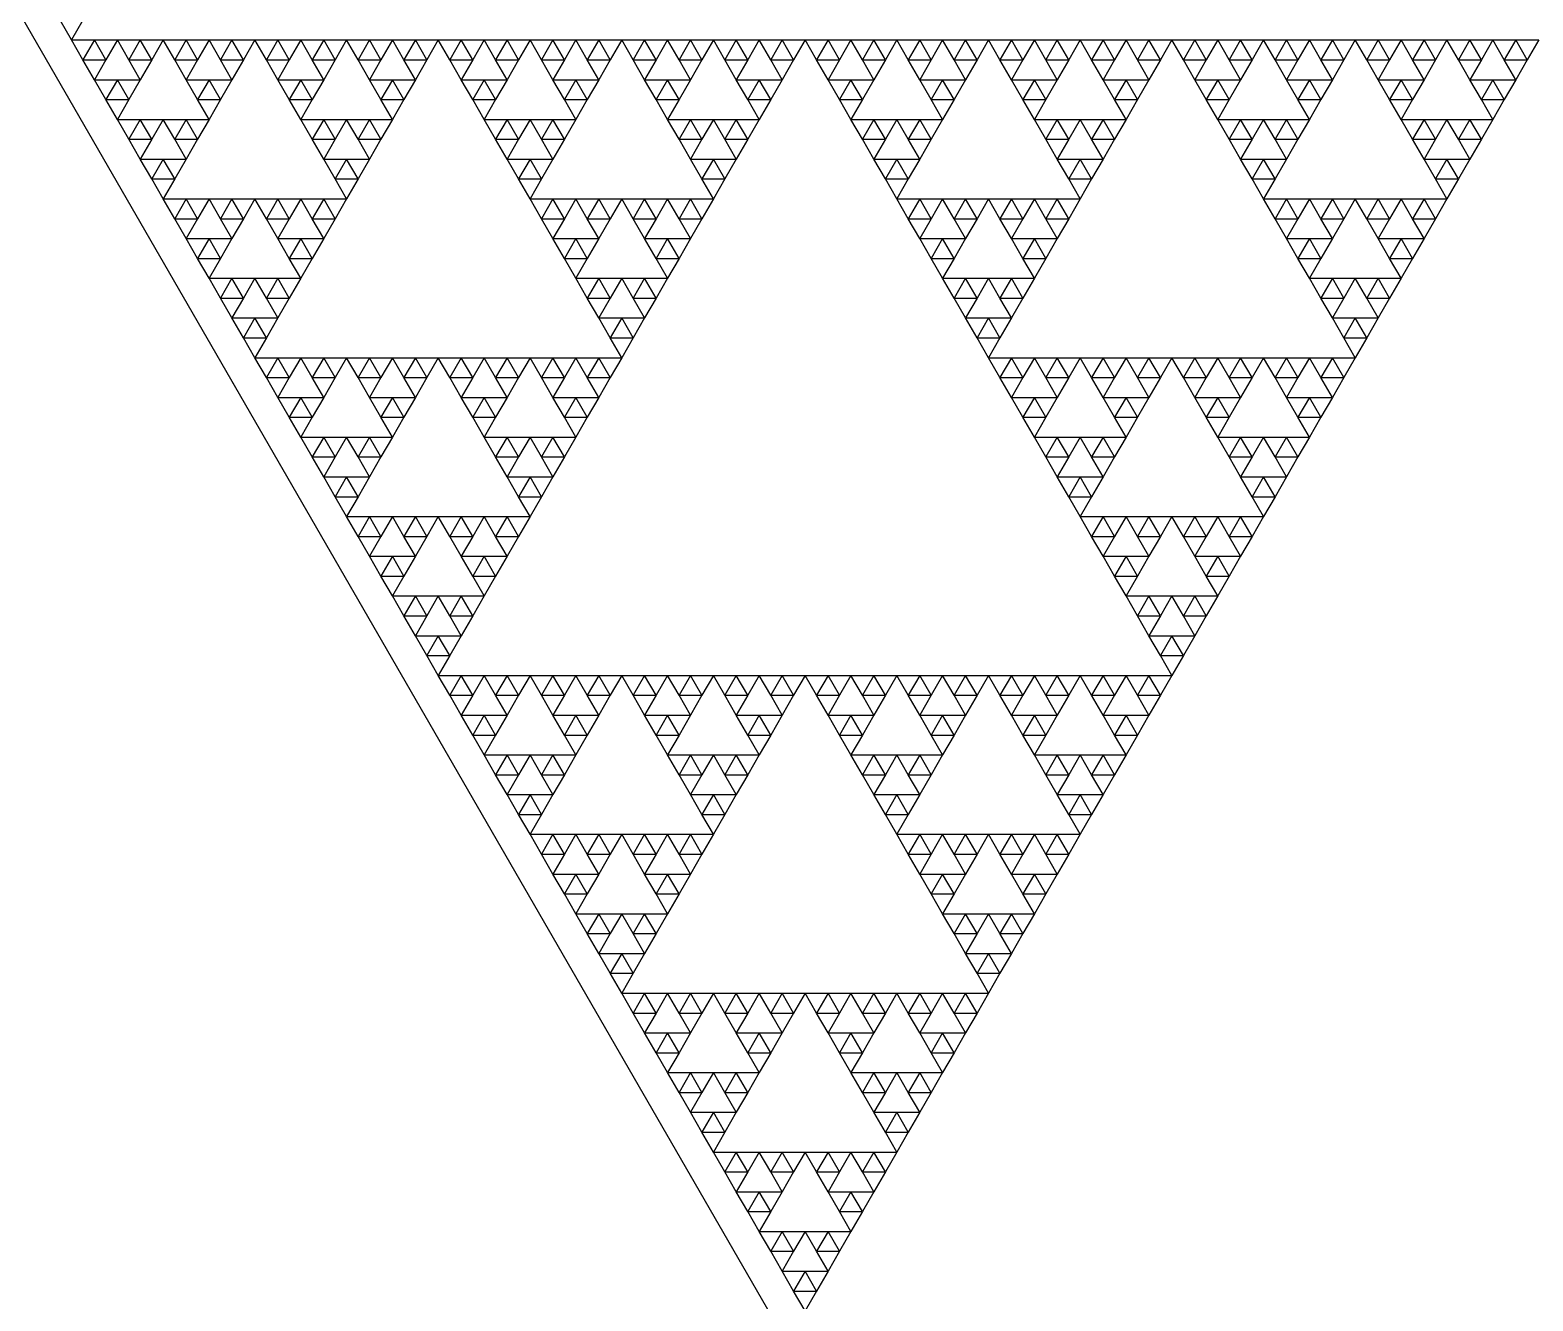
# Model space of a CAD drawing. Extents: x 0 to 1120, y 627 to 1597.
# Drawn here: x 417.4 to 559.5, y 754.1 to 874.2 of the extents above; entities that cross this region are included whole.
import ezdxf

# ---------------------------------------------------------------- set-up
doc = ezdxf.new("R2010")
doc.units = 0
doc.layers.get('0').update_dxf_attribs({"linetype": 'CONTINUOUS'})

msp = doc.modelspace()

# ---------------------------------------------------------------- linework, layer by layer
at = {"color": 1}
msp.add_lwpolyline([(0, 1597), (1120, 1597), (560, 627.052)], close=True, dxfattribs=at)
at = {"color": 3}
for points in [[(420.215, 875.166), (422.383, 875.166), (421.299, 873.289)], [(421.299, 873.289), (423.466, 873.289), (422.383, 871.412)], [(423.466, 873.289), (425.633, 873.289), (424.55, 871.412)], [(425.633, 873.289), (427.801, 873.289), (426.717, 871.412)], [(427.801, 873.289), (429.968, 873.289), (428.884, 871.412)], [(429.968, 873.289), (432.135, 873.289), (431.051, 871.412)], [(432.135, 873.289), (434.302, 873.289), (433.219, 871.412)], [(434.302, 873.289), (436.469, 873.289), (435.386, 871.412)], [(436.469, 873.289), (438.637, 873.289), (437.553, 871.412)], [(438.637, 873.289), (440.804, 873.289), (439.72, 871.412)], [(440.804, 873.289), (442.971, 873.289), (441.887, 871.412)], [(442.971, 873.289), (445.138, 873.289), (444.055, 871.412)], [(445.138, 873.289), (447.305, 873.289), (446.222, 871.412)], [(447.305, 873.289), (449.473, 873.289), (448.389, 871.412)], [(449.473, 873.289), (451.64, 873.289), (450.556, 871.412)], [(451.64, 873.289), (453.807, 873.289), (452.723, 871.412)], [(453.807, 873.289), (455.974, 873.289), (454.891, 871.412)], [(455.974, 873.289), (458.141, 873.289), (457.058, 871.412)], [(458.141, 873.289), (460.309, 873.289), (459.225, 871.412)], [(460.309, 873.289), (462.476, 873.289), (461.392, 871.412)], [(462.476, 873.289), (464.643, 873.289), (463.559, 871.412)], [(464.643, 873.289), (466.81, 873.289), (465.727, 871.412)], [(466.81, 873.289), (468.977, 873.289), (467.894, 871.412)], [(468.977, 873.289), (471.145, 873.289), (470.061, 871.412)], [(471.145, 873.289), (473.312, 873.289), (472.228, 871.412)], [(473.312, 873.289), (475.479, 873.289), (474.396, 871.412)], [(475.479, 873.289), (477.646, 873.289), (476.563, 871.412)], [(477.646, 873.289), (479.814, 873.289), (478.73, 871.412)], [(479.814, 873.289), (481.981, 873.289), (480.897, 871.412)], [(481.981, 873.289), (484.148, 873.289), (483.064, 871.412)], [(484.148, 873.289), (486.315, 873.289), (485.232, 871.412)], [(486.315, 873.289), (488.482, 873.289), (487.399, 871.412)], [(488.482, 873.289), (490.65, 873.289), (489.566, 871.412)], [(490.65, 873.289), (492.817, 873.289), (491.733, 871.412)], [(492.817, 873.289), (494.984, 873.289), (493.9, 871.412)], [(494.984, 873.289), (497.151, 873.289), (496.068, 871.412)], [(497.151, 873.289), (499.318, 873.289), (498.235, 871.412)], [(499.318, 873.289), (501.486, 873.289), (500.402, 871.412)], [(501.486, 873.289), (503.653, 873.289), (502.569, 871.412)], [(503.653, 873.289), (505.82, 873.289), (504.736, 871.412)], [(505.82, 873.289), (507.987, 873.289), (506.904, 871.412)], [(507.987, 873.289), (510.154, 873.289), (509.071, 871.412)], [(510.154, 873.289), (512.322, 873.289), (511.238, 871.412)], [(512.322, 873.289), (514.489, 873.289), (513.405, 871.412)], [(514.489, 873.289), (516.656, 873.289), (515.572, 871.412)], [(516.656, 873.289), (518.823, 873.289), (517.74, 871.412)], [(518.823, 873.289), (520.99, 873.289), (519.907, 871.412)], [(520.99, 873.289), (523.158, 873.289), (522.074, 871.412)], [(523.158, 873.289), (525.325, 873.289), (524.241, 871.412)], [(525.325, 873.289), (527.492, 873.289), (526.408, 871.412)], [(527.492, 873.289), (529.659, 873.289), (528.576, 871.412)], [(529.659, 873.289), (531.826, 873.289), (530.743, 871.412)], [(531.826, 873.289), (533.994, 873.289), (532.91, 871.412)], [(533.994, 873.289), (536.161, 873.289), (535.077, 871.412)], [(536.161, 873.289), (538.328, 873.289), (537.244, 871.412)], [(538.328, 873.289), (540.495, 873.289), (539.412, 871.412)], [(540.495, 873.289), (542.662, 873.289), (541.579, 871.412)], [(542.662, 873.289), (544.83, 873.289), (543.746, 871.412)], [(544.83, 873.289), (546.997, 873.289), (545.913, 871.412)], [(546.997, 873.289), (549.164, 873.289), (548.08, 871.412)], [(549.164, 873.289), (551.331, 873.289), (550.248, 871.412)], [(551.331, 873.289), (553.498, 873.289), (552.415, 871.412)], [(553.498, 873.289), (555.666, 873.289), (554.582, 871.412)], [(555.666, 873.289), (557.833, 873.289), (556.749, 871.412)], [(557.833, 873.289), (560, 873.289), (558.916, 871.412)], [(422.383, 871.412), (424.55, 871.412), (423.466, 869.535)], [(426.717, 871.412), (428.884, 871.412), (427.801, 869.535)], [(431.051, 871.412), (433.219, 871.412), (432.135, 869.535)], [(435.386, 871.412), (437.553, 871.412), (436.469, 869.535)], [(439.72, 871.412), (441.887, 871.412), (440.804, 869.535)], [(444.055, 871.412), (446.222, 871.412), (445.138, 869.535)], [(448.389, 871.412), (450.556, 871.412), (449.473, 869.535)], [(452.723, 871.412), (454.891, 871.412), (453.807, 869.535)], [(457.058, 871.412), (459.225, 871.412), (458.141, 869.535)], [(461.392, 871.412), (463.559, 871.412), (462.476, 869.535)], [(465.727, 871.412), (467.894, 871.412), (466.81, 869.535)], [(470.061, 871.412), (472.228, 871.412), (471.145, 869.535)], [(474.396, 871.412), (476.563, 871.412), (475.479, 869.535)], [(478.73, 871.412), (480.897, 871.412), (479.814, 869.535)], [(483.064, 871.412), (485.232, 871.412), (484.148, 869.535)], [(487.399, 871.412), (489.566, 871.412), (488.482, 869.535)], [(491.733, 871.412), (493.9, 871.412), (492.817, 869.535)], [(496.068, 871.412), (498.235, 871.412), (497.151, 869.535)], [(500.402, 871.412), (502.569, 871.412), (501.486, 869.535)], [(504.736, 871.412), (506.904, 871.412), (505.82, 869.535)], [(509.071, 871.412), (511.238, 871.412), (510.154, 869.535)], [(513.405, 871.412), (515.572, 871.412), (514.489, 869.535)], [(517.74, 871.412), (519.907, 871.412), (518.823, 869.535)], [(522.074, 871.412), (524.241, 871.412), (523.158, 869.535)], [(526.408, 871.412), (528.576, 871.412), (527.492, 869.535)], [(530.743, 871.412), (532.91, 871.412), (531.826, 869.535)], [(535.077, 871.412), (537.244, 871.412), (536.161, 869.535)], [(539.412, 871.412), (541.579, 871.412), (540.495, 869.535)], [(543.746, 871.412), (545.913, 871.412), (544.83, 869.535)], [(548.08, 871.412), (550.248, 871.412), (549.164, 869.535)], [(552.415, 871.412), (554.582, 871.412), (553.498, 869.535)], [(556.749, 871.412), (558.916, 871.412), (557.833, 869.535)], [(423.466, 869.535), (425.633, 869.535), (424.55, 867.658)], [(425.633, 869.535), (427.801, 869.535), (426.717, 867.658)], [(432.135, 869.535), (434.302, 869.535), (433.219, 867.658)], [(434.302, 869.535), (436.469, 869.535), (435.386, 867.658)], [(440.804, 869.535), (442.971, 869.535), (441.887, 867.658)], [(442.971, 869.535), (445.138, 869.535), (444.055, 867.658)], [(449.473, 869.535), (451.64, 869.535), (450.556, 867.658)], [(451.64, 869.535), (453.807, 869.535), (452.723, 867.658)], [(458.141, 869.535), (460.309, 869.535), (459.225, 867.658)], [(460.309, 869.535), (462.476, 869.535), (461.392, 867.658)], [(466.81, 869.535), (468.977, 869.535), (467.894, 867.658)], [(468.977, 869.535), (471.145, 869.535), (470.061, 867.658)], [(475.479, 869.535), (477.646, 869.535), (476.563, 867.658)], [(477.646, 869.535), (479.814, 869.535), (478.73, 867.658)], [(484.148, 869.535), (486.315, 869.535), (485.232, 867.658)], [(486.315, 869.535), (488.482, 869.535), (487.399, 867.658)], [(492.817, 869.535), (494.984, 869.535), (493.9, 867.658)], [(494.984, 869.535), (497.151, 869.535), (496.068, 867.658)], [(501.486, 869.535), (503.653, 869.535), (502.569, 867.658)], [(503.653, 869.535), (505.82, 869.535), (504.736, 867.658)], [(510.154, 869.535), (512.322, 869.535), (511.238, 867.658)], [(512.322, 869.535), (514.489, 869.535), (513.405, 867.658)], [(518.823, 869.535), (520.99, 869.535), (519.907, 867.658)], [(520.99, 869.535), (523.158, 869.535), (522.074, 867.658)], [(527.492, 869.535), (529.659, 869.535), (528.576, 867.658)], [(529.659, 869.535), (531.826, 869.535), (530.743, 867.658)], [(536.161, 869.535), (538.328, 869.535), (537.244, 867.658)], [(538.328, 869.535), (540.495, 869.535), (539.412, 867.658)], [(544.83, 869.535), (546.997, 869.535), (545.913, 867.658)], [(546.997, 869.535), (549.164, 869.535), (548.08, 867.658)], [(553.498, 869.535), (555.666, 869.535), (554.582, 867.658)], [(555.666, 869.535), (557.833, 869.535), (556.749, 867.658)], [(424.55, 867.658), (426.717, 867.658), (425.633, 865.781)], [(433.219, 867.658), (435.386, 867.658), (434.302, 865.781)], [(441.887, 867.658), (444.055, 867.658), (442.971, 865.781)], [(450.556, 867.658), (452.723, 867.658), (451.64, 865.781)], [(459.225, 867.658), (461.392, 867.658), (460.309, 865.781)], [(467.894, 867.658), (470.061, 867.658), (468.977, 865.781)], [(476.563, 867.658), (478.73, 867.658), (477.646, 865.781)], [(485.232, 867.658), (487.399, 867.658), (486.315, 865.781)], [(493.9, 867.658), (496.068, 867.658), (494.984, 865.781)], [(502.569, 867.658), (504.736, 867.658), (503.653, 865.781)], [(511.238, 867.658), (513.405, 867.658), (512.322, 865.781)], [(519.907, 867.658), (522.074, 867.658), (520.99, 865.781)], [(528.576, 867.658), (530.743, 867.658), (529.659, 865.781)], [(537.244, 867.658), (539.412, 867.658), (538.328, 865.781)], [(545.913, 867.658), (548.08, 867.658), (546.997, 865.781)], [(554.582, 867.658), (556.749, 867.658), (555.666, 865.781)], [(425.633, 865.781), (427.801, 865.781), (426.717, 863.904)], [(427.801, 865.781), (429.968, 865.781), (428.884, 863.904)], [(429.968, 865.781), (432.135, 865.781), (431.051, 863.904)], [(432.135, 865.781), (434.302, 865.781), (433.219, 863.904)], [(442.971, 865.781), (445.138, 865.781), (444.055, 863.904)], [(445.138, 865.781), (447.305, 865.781), (446.222, 863.904)], [(447.305, 865.781), (449.473, 865.781), (448.389, 863.904)], [(449.473, 865.781), (451.64, 865.781), (450.556, 863.904)], [(460.309, 865.781), (462.476, 865.781), (461.392, 863.904)], [(462.476, 865.781), (464.643, 865.781), (463.559, 863.904)], [(464.643, 865.781), (466.81, 865.781), (465.727, 863.904)], [(466.81, 865.781), (468.977, 865.781), (467.894, 863.904)], [(477.646, 865.781), (479.814, 865.781), (478.73, 863.904)], [(479.814, 865.781), (481.981, 865.781), (480.897, 863.904)], [(481.981, 865.781), (484.148, 865.781), (483.064, 863.904)], [(484.148, 865.781), (486.315, 865.781), (485.232, 863.904)], [(494.984, 865.781), (497.151, 865.781), (496.068, 863.904)], [(497.151, 865.781), (499.318, 865.781), (498.235, 863.904)], [(499.318, 865.781), (501.486, 865.781), (500.402, 863.904)], [(501.486, 865.781), (503.653, 865.781), (502.569, 863.904)], [(512.322, 865.781), (514.489, 865.781), (513.405, 863.904)], [(514.489, 865.781), (516.656, 865.781), (515.572, 863.904)], [(516.656, 865.781), (518.823, 865.781), (517.74, 863.904)], [(518.823, 865.781), (520.99, 865.781), (519.907, 863.904)], [(529.659, 865.781), (531.826, 865.781), (530.743, 863.904)], [(531.826, 865.781), (533.994, 865.781), (532.91, 863.904)], [(533.994, 865.781), (536.161, 865.781), (535.077, 863.904)], [(536.161, 865.781), (538.328, 865.781), (537.244, 863.904)], [(546.997, 865.781), (549.164, 865.781), (548.08, 863.904)], [(549.164, 865.781), (551.331, 865.781), (550.248, 863.904)], [(551.331, 865.781), (553.498, 865.781), (552.415, 863.904)], [(553.498, 865.781), (555.666, 865.781), (554.582, 863.904)], [(426.717, 863.904), (428.884, 863.904), (427.801, 862.028)], [(431.051, 863.904), (433.219, 863.904), (432.135, 862.028)], [(444.055, 863.904), (446.222, 863.904), (445.138, 862.028)], [(448.389, 863.904), (450.556, 863.904), (449.473, 862.028)], [(461.392, 863.904), (463.559, 863.904), (462.476, 862.028)], [(465.727, 863.904), (467.894, 863.904), (466.81, 862.028)], [(478.73, 863.904), (480.897, 863.904), (479.814, 862.028)], [(483.064, 863.904), (485.232, 863.904), (484.148, 862.028)], [(496.068, 863.904), (498.235, 863.904), (497.151, 862.028)], [(500.402, 863.904), (502.569, 863.904), (501.486, 862.028)], [(513.405, 863.904), (515.572, 863.904), (514.489, 862.028)], [(517.74, 863.904), (519.907, 863.904), (518.823, 862.028)], [(530.743, 863.904), (532.91, 863.904), (531.826, 862.028)], [(535.077, 863.904), (537.244, 863.904), (536.161, 862.028)], [(548.08, 863.904), (550.248, 863.904), (549.164, 862.028)], [(552.415, 863.904), (554.582, 863.904), (553.498, 862.028)], [(427.801, 862.028), (429.968, 862.028), (428.884, 860.151)], [(429.968, 862.028), (432.135, 862.028), (431.051, 860.151)], [(445.138, 862.028), (447.305, 862.028), (446.222, 860.151)], [(447.305, 862.028), (449.473, 862.028), (448.389, 860.151)], [(462.476, 862.028), (464.643, 862.028), (463.559, 860.151)], [(464.643, 862.028), (466.81, 862.028), (465.727, 860.151)], [(479.814, 862.028), (481.981, 862.028), (480.897, 860.151)], [(481.981, 862.028), (484.148, 862.028), (483.064, 860.151)], [(497.151, 862.028), (499.318, 862.028), (498.235, 860.151)], [(499.318, 862.028), (501.486, 862.028), (500.402, 860.151)], [(514.489, 862.028), (516.656, 862.028), (515.572, 860.151)], [(516.656, 862.028), (518.823, 862.028), (517.74, 860.151)], [(531.826, 862.028), (533.994, 862.028), (532.91, 860.151)], [(533.994, 862.028), (536.161, 862.028), (535.077, 860.151)], [(549.164, 862.028), (551.331, 862.028), (550.248, 860.151)], [(551.331, 862.028), (553.498, 862.028), (552.415, 860.151)], [(428.884, 860.151), (431.051, 860.151), (429.968, 858.274)], [(446.222, 860.151), (448.389, 860.151), (447.305, 858.274)], [(463.559, 860.151), (465.727, 860.151), (464.643, 858.274)], [(480.897, 860.151), (483.064, 860.151), (481.981, 858.274)], [(498.235, 860.151), (500.402, 860.151), (499.318, 858.274)], [(515.572, 860.151), (517.74, 860.151), (516.656, 858.274)], [(532.91, 860.151), (535.077, 860.151), (533.994, 858.274)], [(550.248, 860.151), (552.415, 860.151), (551.331, 858.274)], [(429.968, 858.274), (432.135, 858.274), (431.051, 856.397)], [(432.135, 858.274), (434.302, 858.274), (433.219, 856.397)], [(434.302, 858.274), (436.469, 858.274), (435.386, 856.397)], [(436.469, 858.274), (438.637, 858.274), (437.553, 856.397)], [(438.637, 858.274), (440.804, 858.274), (439.72, 856.397)], [(440.804, 858.274), (442.971, 858.274), (441.887, 856.397)], [(442.971, 858.274), (445.138, 858.274), (444.055, 856.397)], [(445.138, 858.274), (447.305, 858.274), (446.222, 856.397)], [(464.643, 858.274), (466.81, 858.274), (465.727, 856.397)], [(466.81, 858.274), (468.977, 858.274), (467.894, 856.397)], [(468.977, 858.274), (471.145, 858.274), (470.061, 856.397)], [(471.145, 858.274), (473.312, 858.274), (472.228, 856.397)], [(473.312, 858.274), (475.479, 858.274), (474.396, 856.397)], [(475.479, 858.274), (477.646, 858.274), (476.563, 856.397)], [(477.646, 858.274), (479.814, 858.274), (478.73, 856.397)], [(479.814, 858.274), (481.981, 858.274), (480.897, 856.397)], [(499.318, 858.274), (501.486, 858.274), (500.402, 856.397)], [(501.486, 858.274), (503.653, 858.274), (502.569, 856.397)], [(503.653, 858.274), (505.82, 858.274), (504.736, 856.397)], [(505.82, 858.274), (507.987, 858.274), (506.904, 856.397)], [(507.987, 858.274), (510.154, 858.274), (509.071, 856.397)], [(510.154, 858.274), (512.322, 858.274), (511.238, 856.397)], [(512.322, 858.274), (514.489, 858.274), (513.405, 856.397)], [(514.489, 858.274), (516.656, 858.274), (515.572, 856.397)], [(533.994, 858.274), (536.161, 858.274), (535.077, 856.397)], [(536.161, 858.274), (538.328, 858.274), (537.244, 856.397)], [(538.328, 858.274), (540.495, 858.274), (539.412, 856.397)], [(540.495, 858.274), (542.662, 858.274), (541.579, 856.397)], [(542.662, 858.274), (544.83, 858.274), (543.746, 856.397)], [(544.83, 858.274), (546.997, 858.274), (545.913, 856.397)], [(546.997, 858.274), (549.164, 858.274), (548.08, 856.397)], [(549.164, 858.274), (551.331, 858.274), (550.248, 856.397)], [(431.051, 856.397), (433.219, 856.397), (432.135, 854.52)], [(435.386, 856.397), (437.553, 856.397), (436.469, 854.52)], [(439.72, 856.397), (441.887, 856.397), (440.804, 854.52)], [(444.055, 856.397), (446.222, 856.397), (445.138, 854.52)], [(465.727, 856.397), (467.894, 856.397), (466.81, 854.52)], [(470.061, 856.397), (472.228, 856.397), (471.145, 854.52)], [(474.396, 856.397), (476.563, 856.397), (475.479, 854.52)], [(478.73, 856.397), (480.897, 856.397), (479.814, 854.52)], [(500.402, 856.397), (502.569, 856.397), (501.486, 854.52)], [(504.736, 856.397), (506.904, 856.397), (505.82, 854.52)], [(509.071, 856.397), (511.238, 856.397), (510.154, 854.52)], [(513.405, 856.397), (515.572, 856.397), (514.489, 854.52)], [(535.077, 856.397), (537.244, 856.397), (536.161, 854.52)], [(539.412, 856.397), (541.579, 856.397), (540.495, 854.52)], [(543.746, 856.397), (545.913, 856.397), (544.83, 854.52)], [(548.08, 856.397), (550.248, 856.397), (549.164, 854.52)], [(432.135, 854.52), (434.302, 854.52), (433.219, 852.643)], [(434.302, 854.52), (436.469, 854.52), (435.386, 852.643)], [(440.804, 854.52), (442.971, 854.52), (441.887, 852.643)], [(442.971, 854.52), (445.138, 854.52), (444.055, 852.643)], [(466.81, 854.52), (468.977, 854.52), (467.894, 852.643)], [(468.977, 854.52), (471.145, 854.52), (470.061, 852.643)], [(475.479, 854.52), (477.646, 854.52), (476.563, 852.643)], [(477.646, 854.52), (479.814, 854.52), (478.73, 852.643)], [(501.486, 854.52), (503.653, 854.52), (502.569, 852.643)], [(503.653, 854.52), (505.82, 854.52), (504.736, 852.643)], [(510.154, 854.52), (512.322, 854.52), (511.238, 852.643)], [(512.322, 854.52), (514.489, 854.52), (513.405, 852.643)], [(536.161, 854.52), (538.328, 854.52), (537.244, 852.643)], [(538.328, 854.52), (540.495, 854.52), (539.412, 852.643)], [(544.83, 854.52), (546.997, 854.52), (545.913, 852.643)], [(546.997, 854.52), (549.164, 854.52), (548.08, 852.643)], [(433.219, 852.643), (435.386, 852.643), (434.302, 850.766)], [(441.887, 852.643), (444.055, 852.643), (442.971, 850.766)], [(467.894, 852.643), (470.061, 852.643), (468.977, 850.766)], [(476.563, 852.643), (478.73, 852.643), (477.646, 850.766)], [(502.569, 852.643), (504.736, 852.643), (503.653, 850.766)], [(511.238, 852.643), (513.405, 852.643), (512.322, 850.766)], [(537.244, 852.643), (539.412, 852.643), (538.328, 850.766)], [(545.913, 852.643), (548.08, 852.643), (546.997, 850.766)], [(434.302, 850.766), (436.469, 850.766), (435.386, 848.89)], [(436.469, 850.766), (438.637, 850.766), (437.553, 848.89)], [(438.637, 850.766), (440.804, 850.766), (439.72, 848.89)], [(440.804, 850.766), (442.971, 850.766), (441.887, 848.89)], [(468.977, 850.766), (471.145, 850.766), (470.061, 848.89)], [(471.145, 850.766), (473.312, 850.766), (472.228, 848.89)], [(473.312, 850.766), (475.479, 850.766), (474.396, 848.89)], [(475.479, 850.766), (477.646, 850.766), (476.563, 848.89)], [(503.653, 850.766), (505.82, 850.766), (504.736, 848.89)], [(505.82, 850.766), (507.987, 850.766), (506.904, 848.89)], [(507.987, 850.766), (510.154, 850.766), (509.071, 848.89)], [(510.154, 850.766), (512.322, 850.766), (511.238, 848.89)], [(538.328, 850.766), (540.495, 850.766), (539.412, 848.89)], [(540.495, 850.766), (542.662, 850.766), (541.579, 848.89)], [(542.662, 850.766), (544.83, 850.766), (543.746, 848.89)], [(544.83, 850.766), (546.997, 850.766), (545.913, 848.89)], [(435.386, 848.89), (437.553, 848.89), (436.469, 847.013)], [(439.72, 848.89), (441.887, 848.89), (440.804, 847.013)], [(470.061, 848.89), (472.228, 848.89), (471.145, 847.013)], [(474.396, 848.89), (476.563, 848.89), (475.479, 847.013)], [(504.736, 848.89), (506.904, 848.89), (505.82, 847.013)], [(509.071, 848.89), (511.238, 848.89), (510.154, 847.013)], [(539.412, 848.89), (541.579, 848.89), (540.495, 847.013)], [(543.746, 848.89), (545.913, 848.89), (544.83, 847.013)], [(436.469, 847.013), (438.637, 847.013), (437.553, 845.136)], [(438.637, 847.013), (440.804, 847.013), (439.72, 845.136)], [(471.145, 847.013), (473.312, 847.013), (472.228, 845.136)], [(473.312, 847.013), (475.479, 847.013), (474.396, 845.136)], [(505.82, 847.013), (507.987, 847.013), (506.904, 845.136)], [(507.987, 847.013), (510.154, 847.013), (509.071, 845.136)], [(540.495, 847.013), (542.662, 847.013), (541.579, 845.136)], [(542.662, 847.013), (544.83, 847.013), (543.746, 845.136)], [(437.553, 845.136), (439.72, 845.136), (438.637, 843.259)], [(472.228, 845.136), (474.396, 845.136), (473.312, 843.259)], [(506.904, 845.136), (509.071, 845.136), (507.987, 843.259)], [(541.579, 845.136), (543.746, 845.136), (542.662, 843.259)], [(438.637, 843.259), (440.804, 843.259), (439.72, 841.382)], [(440.804, 843.259), (442.971, 843.259), (441.887, 841.382)], [(442.971, 843.259), (445.138, 843.259), (444.055, 841.382)], [(445.138, 843.259), (447.305, 843.259), (446.222, 841.382)], [(447.305, 843.259), (449.473, 843.259), (448.389, 841.382)], [(449.473, 843.259), (451.64, 843.259), (450.556, 841.382)], [(451.64, 843.259), (453.807, 843.259), (452.723, 841.382)], [(453.807, 843.259), (455.974, 843.259), (454.891, 841.382)], [(455.974, 843.259), (458.141, 843.259), (457.058, 841.382)], [(458.141, 843.259), (460.309, 843.259), (459.225, 841.382)], [(460.309, 843.259), (462.476, 843.259), (461.392, 841.382)], [(462.476, 843.259), (464.643, 843.259), (463.559, 841.382)], [(464.643, 843.259), (466.81, 843.259), (465.727, 841.382)], [(466.81, 843.259), (468.977, 843.259), (467.894, 841.382)], [(468.977, 843.259), (471.145, 843.259), (470.061, 841.382)], [(471.145, 843.259), (473.312, 843.259), (472.228, 841.382)], [(507.987, 843.259), (510.154, 843.259), (509.071, 841.382)], [(510.154, 843.259), (512.322, 843.259), (511.238, 841.382)], [(512.322, 843.259), (514.489, 843.259), (513.405, 841.382)], [(514.489, 843.259), (516.656, 843.259), (515.572, 841.382)], [(516.656, 843.259), (518.823, 843.259), (517.74, 841.382)], [(518.823, 843.259), (520.99, 843.259), (519.907, 841.382)], [(520.99, 843.259), (523.158, 843.259), (522.074, 841.382)], [(523.158, 843.259), (525.325, 843.259), (524.241, 841.382)], [(525.325, 843.259), (527.492, 843.259), (526.408, 841.382)], [(527.492, 843.259), (529.659, 843.259), (528.576, 841.382)], [(529.659, 843.259), (531.826, 843.259), (530.743, 841.382)], [(531.826, 843.259), (533.994, 843.259), (532.91, 841.382)], [(533.994, 843.259), (536.161, 843.259), (535.077, 841.382)], [(536.161, 843.259), (538.328, 843.259), (537.244, 841.382)], [(538.328, 843.259), (540.495, 843.259), (539.412, 841.382)], [(540.495, 843.259), (542.662, 843.259), (541.579, 841.382)], [(439.72, 841.382), (441.887, 841.382), (440.804, 839.505)], [(444.055, 841.382), (446.222, 841.382), (445.138, 839.505)], [(448.389, 841.382), (450.556, 841.382), (449.473, 839.505)], [(452.723, 841.382), (454.891, 841.382), (453.807, 839.505)], [(457.058, 841.382), (459.225, 841.382), (458.141, 839.505)], [(461.392, 841.382), (463.559, 841.382), (462.476, 839.505)], [(465.727, 841.382), (467.894, 841.382), (466.81, 839.505)], [(470.061, 841.382), (472.228, 841.382), (471.145, 839.505)], [(509.071, 841.382), (511.238, 841.382), (510.154, 839.505)], [(513.405, 841.382), (515.572, 841.382), (514.489, 839.505)], [(517.74, 841.382), (519.907, 841.382), (518.823, 839.505)], [(522.074, 841.382), (524.241, 841.382), (523.158, 839.505)], [(526.408, 841.382), (528.576, 841.382), (527.492, 839.505)], [(530.743, 841.382), (532.91, 841.382), (531.826, 839.505)], [(535.077, 841.382), (537.244, 841.382), (536.161, 839.505)], [(539.412, 841.382), (541.579, 841.382), (540.495, 839.505)], [(440.804, 839.505), (442.971, 839.505), (441.887, 837.628)], [(442.971, 839.505), (445.138, 839.505), (444.055, 837.628)], [(449.473, 839.505), (451.64, 839.505), (450.556, 837.628)], [(451.64, 839.505), (453.807, 839.505), (452.723, 837.628)], [(458.141, 839.505), (460.309, 839.505), (459.225, 837.628)], [(460.309, 839.505), (462.476, 839.505), (461.392, 837.628)], [(466.81, 839.505), (468.977, 839.505), (467.894, 837.628)], [(468.977, 839.505), (471.145, 839.505), (470.061, 837.628)], [(510.154, 839.505), (512.322, 839.505), (511.238, 837.628)], [(512.322, 839.505), (514.489, 839.505), (513.405, 837.628)], [(518.823, 839.505), (520.99, 839.505), (519.907, 837.628)], [(520.99, 839.505), (523.158, 839.505), (522.074, 837.628)], [(527.492, 839.505), (529.659, 839.505), (528.576, 837.628)], [(529.659, 839.505), (531.826, 839.505), (530.743, 837.628)], [(536.161, 839.505), (538.328, 839.505), (537.244, 837.628)], [(538.328, 839.505), (540.495, 839.505), (539.412, 837.628)], [(441.887, 837.628), (444.055, 837.628), (442.971, 835.752)], [(450.556, 837.628), (452.723, 837.628), (451.64, 835.752)], [(459.225, 837.628), (461.392, 837.628), (460.309, 835.752)], [(467.894, 837.628), (470.061, 837.628), (468.977, 835.752)], [(511.238, 837.628), (513.405, 837.628), (512.322, 835.752)], [(519.907, 837.628), (522.074, 837.628), (520.99, 835.752)], [(528.576, 837.628), (530.743, 837.628), (529.659, 835.752)], [(537.244, 837.628), (539.412, 837.628), (538.328, 835.752)], [(442.971, 835.752), (445.138, 835.752), (444.055, 833.875)], [(445.138, 835.752), (447.305, 835.752), (446.222, 833.875)], [(447.305, 835.752), (449.473, 835.752), (448.389, 833.875)], [(449.473, 835.752), (451.64, 835.752), (450.556, 833.875)], [(460.309, 835.752), (462.476, 835.752), (461.392, 833.875)], [(462.476, 835.752), (464.643, 835.752), (463.559, 833.875)], [(464.643, 835.752), (466.81, 835.752), (465.727, 833.875)], [(466.81, 835.752), (468.977, 835.752), (467.894, 833.875)], [(512.322, 835.752), (514.489, 835.752), (513.405, 833.875)], [(514.489, 835.752), (516.656, 835.752), (515.572, 833.875)], [(516.656, 835.752), (518.823, 835.752), (517.74, 833.875)], [(518.823, 835.752), (520.99, 835.752), (519.907, 833.875)], [(529.659, 835.752), (531.826, 835.752), (530.743, 833.875)], [(531.826, 835.752), (533.994, 835.752), (532.91, 833.875)], [(533.994, 835.752), (536.161, 835.752), (535.077, 833.875)], [(536.161, 835.752), (538.328, 835.752), (537.244, 833.875)], [(444.055, 833.875), (446.222, 833.875), (445.138, 831.998)], [(448.389, 833.875), (450.556, 833.875), (449.473, 831.998)], [(461.392, 833.875), (463.559, 833.875), (462.476, 831.998)], [(465.727, 833.875), (467.894, 833.875), (466.81, 831.998)], [(513.405, 833.875), (515.572, 833.875), (514.489, 831.998)], [(517.74, 833.875), (519.907, 833.875), (518.823, 831.998)], [(530.743, 833.875), (532.91, 833.875), (531.826, 831.998)], [(535.077, 833.875), (537.244, 833.875), (536.161, 831.998)], [(445.138, 831.998), (447.305, 831.998), (446.222, 830.121)], [(447.305, 831.998), (449.473, 831.998), (448.389, 830.121)], [(462.476, 831.998), (464.643, 831.998), (463.559, 830.121)], [(464.643, 831.998), (466.81, 831.998), (465.727, 830.121)], [(514.489, 831.998), (516.656, 831.998), (515.572, 830.121)], [(516.656, 831.998), (518.823, 831.998), (517.74, 830.121)], [(531.826, 831.998), (533.994, 831.998), (532.91, 830.121)], [(533.994, 831.998), (536.161, 831.998), (535.077, 830.121)], [(446.222, 830.121), (448.389, 830.121), (447.305, 828.244)], [(463.559, 830.121), (465.727, 830.121), (464.643, 828.244)], [(515.572, 830.121), (517.74, 830.121), (516.656, 828.244)], [(532.91, 830.121), (535.077, 830.121), (533.994, 828.244)], [(447.305, 828.244), (449.473, 828.244), (448.389, 826.367)], [(449.473, 828.244), (451.64, 828.244), (450.556, 826.367)], [(451.64, 828.244), (453.807, 828.244), (452.723, 826.367)], [(453.807, 828.244), (455.974, 828.244), (454.891, 826.367)], [(455.974, 828.244), (458.141, 828.244), (457.058, 826.367)], [(458.141, 828.244), (460.309, 828.244), (459.225, 826.367)], [(460.309, 828.244), (462.476, 828.244), (461.392, 826.367)], [(462.476, 828.244), (464.643, 828.244), (463.559, 826.367)], [(516.656, 828.244), (518.823, 828.244), (517.74, 826.367)], [(518.823, 828.244), (520.99, 828.244), (519.907, 826.367)], [(520.99, 828.244), (523.158, 828.244), (522.074, 826.367)], [(523.158, 828.244), (525.325, 828.244), (524.241, 826.367)], [(525.325, 828.244), (527.492, 828.244), (526.408, 826.367)], [(527.492, 828.244), (529.659, 828.244), (528.576, 826.367)], [(529.659, 828.244), (531.826, 828.244), (530.743, 826.367)], [(531.826, 828.244), (533.994, 828.244), (532.91, 826.367)], [(448.389, 826.367), (450.556, 826.367), (449.473, 824.49)], [(452.723, 826.367), (454.891, 826.367), (453.807, 824.49)], [(457.058, 826.367), (459.225, 826.367), (458.141, 824.49)], [(461.392, 826.367), (463.559, 826.367), (462.476, 824.49)], [(517.74, 826.367), (519.907, 826.367), (518.823, 824.49)], [(522.074, 826.367), (524.241, 826.367), (523.158, 824.49)], [(526.408, 826.367), (528.576, 826.367), (527.492, 824.49)], [(530.743, 826.367), (532.91, 826.367), (531.826, 824.49)], [(449.473, 824.49), (451.64, 824.49), (450.556, 822.614)], [(451.64, 824.49), (453.807, 824.49), (452.723, 822.614)], [(458.141, 824.49), (460.309, 824.49), (459.225, 822.614)], [(460.309, 824.49), (462.476, 824.49), (461.392, 822.614)], [(518.823, 824.49), (520.99, 824.49), (519.907, 822.614)], [(520.99, 824.49), (523.158, 824.49), (522.074, 822.614)], [(527.492, 824.49), (529.659, 824.49), (528.576, 822.614)], [(529.659, 824.49), (531.826, 824.49), (530.743, 822.614)], [(450.556, 822.614), (452.723, 822.614), (451.64, 820.737)], [(459.225, 822.614), (461.392, 822.614), (460.309, 820.737)], [(519.907, 822.614), (522.074, 822.614), (520.99, 820.737)], [(528.576, 822.614), (530.743, 822.614), (529.659, 820.737)], [(451.64, 820.737), (453.807, 820.737), (452.723, 818.86)], [(453.807, 820.737), (455.974, 820.737), (454.891, 818.86)], [(455.974, 820.737), (458.141, 820.737), (457.058, 818.86)], [(458.141, 820.737), (460.309, 820.737), (459.225, 818.86)], [(520.99, 820.737), (523.158, 820.737), (522.074, 818.86)], [(523.158, 820.737), (525.325, 820.737), (524.241, 818.86)], [(525.325, 820.737), (527.492, 820.737), (526.408, 818.86)], [(527.492, 820.737), (529.659, 820.737), (528.576, 818.86)], [(452.723, 818.86), (454.891, 818.86), (453.807, 816.983)], [(457.058, 818.86), (459.225, 818.86), (458.141, 816.983)], [(522.074, 818.86), (524.241, 818.86), (523.158, 816.983)], [(526.408, 818.86), (528.576, 818.86), (527.492, 816.983)], [(453.807, 816.983), (455.974, 816.983), (454.891, 815.106)], [(455.974, 816.983), (458.141, 816.983), (457.058, 815.106)], [(523.158, 816.983), (525.325, 816.983), (524.241, 815.106)], [(525.325, 816.983), (527.492, 816.983), (526.408, 815.106)], [(454.891, 815.106), (457.058, 815.106), (455.974, 813.229)], [(524.241, 815.106), (526.408, 815.106), (525.325, 813.229)], [(455.974, 813.229), (458.141, 813.229), (457.058, 811.353)], [(458.141, 813.229), (460.309, 813.229), (459.225, 811.353)], [(460.309, 813.229), (462.476, 813.229), (461.392, 811.353)], [(462.476, 813.229), (464.643, 813.229), (463.559, 811.353)], [(464.643, 813.229), (466.81, 813.229), (465.727, 811.353)], [(466.81, 813.229), (468.977, 813.229), (467.894, 811.353)], [(468.977, 813.229), (471.145, 813.229), (470.061, 811.353)], [(471.145, 813.229), (473.312, 813.229), (472.228, 811.353)], [(473.312, 813.229), (475.479, 813.229), (474.396, 811.353)], [(475.479, 813.229), (477.646, 813.229), (476.563, 811.353)], [(477.646, 813.229), (479.814, 813.229), (478.73, 811.353)], [(479.814, 813.229), (481.981, 813.229), (480.897, 811.353)], [(481.981, 813.229), (484.148, 813.229), (483.064, 811.353)], [(484.148, 813.229), (486.315, 813.229), (485.232, 811.353)], [(486.315, 813.229), (488.482, 813.229), (487.399, 811.353)], [(488.482, 813.229), (490.65, 813.229), (489.566, 811.353)], [(490.65, 813.229), (492.817, 813.229), (491.733, 811.353)], [(492.817, 813.229), (494.984, 813.229), (493.9, 811.353)], [(494.984, 813.229), (497.151, 813.229), (496.068, 811.353)], [(497.151, 813.229), (499.318, 813.229), (498.235, 811.353)], [(499.318, 813.229), (501.486, 813.229), (500.402, 811.353)], [(501.486, 813.229), (503.653, 813.229), (502.569, 811.353)], [(503.653, 813.229), (505.82, 813.229), (504.736, 811.353)], [(505.82, 813.229), (507.987, 813.229), (506.904, 811.353)], [(507.987, 813.229), (510.154, 813.229), (509.071, 811.353)], [(510.154, 813.229), (512.322, 813.229), (511.238, 811.353)], [(512.322, 813.229), (514.489, 813.229), (513.405, 811.353)], [(514.489, 813.229), (516.656, 813.229), (515.572, 811.353)], [(516.656, 813.229), (518.823, 813.229), (517.74, 811.353)], [(518.823, 813.229), (520.99, 813.229), (519.907, 811.353)], [(520.99, 813.229), (523.158, 813.229), (522.074, 811.353)], [(523.158, 813.229), (525.325, 813.229), (524.241, 811.353)], [(457.058, 811.353), (459.225, 811.353), (458.141, 809.476)], [(461.392, 811.353), (463.559, 811.353), (462.476, 809.476)], [(465.727, 811.353), (467.894, 811.353), (466.81, 809.476)], [(470.061, 811.353), (472.228, 811.353), (471.145, 809.476)], [(474.396, 811.353), (476.563, 811.353), (475.479, 809.476)], [(478.73, 811.353), (480.897, 811.353), (479.814, 809.476)], [(483.064, 811.353), (485.232, 811.353), (484.148, 809.476)], [(487.399, 811.353), (489.566, 811.353), (488.482, 809.476)], [(491.733, 811.353), (493.9, 811.353), (492.817, 809.476)], [(496.068, 811.353), (498.235, 811.353), (497.151, 809.476)], [(500.402, 811.353), (502.569, 811.353), (501.486, 809.476)], [(504.736, 811.353), (506.904, 811.353), (505.82, 809.476)], [(509.071, 811.353), (511.238, 811.353), (510.154, 809.476)], [(513.405, 811.353), (515.572, 811.353), (514.489, 809.476)], [(517.74, 811.353), (519.907, 811.353), (518.823, 809.476)], [(522.074, 811.353), (524.241, 811.353), (523.158, 809.476)], [(458.141, 809.476), (460.309, 809.476), (459.225, 807.599)], [(460.309, 809.476), (462.476, 809.476), (461.392, 807.599)], [(466.81, 809.476), (468.977, 809.476), (467.894, 807.599)], [(468.977, 809.476), (471.145, 809.476), (470.061, 807.599)], [(475.479, 809.476), (477.646, 809.476), (476.563, 807.599)], [(477.646, 809.476), (479.814, 809.476), (478.73, 807.599)], [(484.148, 809.476), (486.315, 809.476), (485.232, 807.599)], [(486.315, 809.476), (488.482, 809.476), (487.399, 807.599)], [(492.817, 809.476), (494.984, 809.476), (493.9, 807.599)], [(494.984, 809.476), (497.151, 809.476), (496.068, 807.599)], [(501.486, 809.476), (503.653, 809.476), (502.569, 807.599)], [(503.653, 809.476), (505.82, 809.476), (504.736, 807.599)], [(510.154, 809.476), (512.322, 809.476), (511.238, 807.599)], [(512.322, 809.476), (514.489, 809.476), (513.405, 807.599)], [(518.823, 809.476), (520.99, 809.476), (519.907, 807.599)], [(520.99, 809.476), (523.158, 809.476), (522.074, 807.599)], [(459.225, 807.599), (461.392, 807.599), (460.309, 805.722)], [(467.894, 807.599), (470.061, 807.599), (468.977, 805.722)], [(476.563, 807.599), (478.73, 807.599), (477.646, 805.722)], [(485.232, 807.599), (487.399, 807.599), (486.315, 805.722)], [(493.9, 807.599), (496.068, 807.599), (494.984, 805.722)], [(502.569, 807.599), (504.736, 807.599), (503.653, 805.722)], [(511.238, 807.599), (513.405, 807.599), (512.322, 805.722)], [(519.907, 807.599), (522.074, 807.599), (520.99, 805.722)], [(460.309, 805.722), (462.476, 805.722), (461.392, 803.845)], [(462.476, 805.722), (464.643, 805.722), (463.559, 803.845)], [(464.643, 805.722), (466.81, 805.722), (465.727, 803.845)], [(466.81, 805.722), (468.977, 805.722), (467.894, 803.845)], [(477.646, 805.722), (479.814, 805.722), (478.73, 803.845)], [(479.814, 805.722), (481.981, 805.722), (480.897, 803.845)], [(481.981, 805.722), (484.148, 805.722), (483.064, 803.845)], [(484.148, 805.722), (486.315, 805.722), (485.232, 803.845)], [(494.984, 805.722), (497.151, 805.722), (496.068, 803.845)], [(497.151, 805.722), (499.318, 805.722), (498.235, 803.845)], [(499.318, 805.722), (501.486, 805.722), (500.402, 803.845)], [(501.486, 805.722), (503.653, 805.722), (502.569, 803.845)], [(512.322, 805.722), (514.489, 805.722), (513.405, 803.845)], [(514.489, 805.722), (516.656, 805.722), (515.572, 803.845)], [(516.656, 805.722), (518.823, 805.722), (517.74, 803.845)], [(518.823, 805.722), (520.99, 805.722), (519.907, 803.845)], [(461.392, 803.845), (463.559, 803.845), (462.476, 801.968)], [(465.727, 803.845), (467.894, 803.845), (466.81, 801.968)], [(478.73, 803.845), (480.897, 803.845), (479.814, 801.968)], [(483.064, 803.845), (485.232, 803.845), (484.148, 801.968)], [(496.068, 803.845), (498.235, 803.845), (497.151, 801.968)], [(500.402, 803.845), (502.569, 803.845), (501.486, 801.968)], [(513.405, 803.845), (515.572, 803.845), (514.489, 801.968)], [(517.74, 803.845), (519.907, 803.845), (518.823, 801.968)], [(462.476, 801.968), (464.643, 801.968), (463.559, 800.091)], [(464.643, 801.968), (466.81, 801.968), (465.727, 800.091)], [(479.814, 801.968), (481.981, 801.968), (480.897, 800.091)], [(481.981, 801.968), (484.148, 801.968), (483.064, 800.091)], [(497.151, 801.968), (499.318, 801.968), (498.235, 800.091)], [(499.318, 801.968), (501.486, 801.968), (500.402, 800.091)], [(514.489, 801.968), (516.656, 801.968), (515.572, 800.091)], [(516.656, 801.968), (518.823, 801.968), (517.74, 800.091)], [(463.559, 800.091), (465.727, 800.091), (464.643, 798.215)], [(480.897, 800.091), (483.064, 800.091), (481.981, 798.215)], [(498.235, 800.091), (500.402, 800.091), (499.318, 798.215)], [(515.572, 800.091), (517.74, 800.091), (516.656, 798.215)], [(464.643, 798.215), (466.81, 798.215), (465.727, 796.338)], [(466.81, 798.215), (468.977, 798.215), (467.894, 796.338)], [(468.977, 798.215), (471.145, 798.215), (470.061, 796.338)], [(471.145, 798.215), (473.312, 798.215), (472.228, 796.338)], [(473.312, 798.215), (475.479, 798.215), (474.396, 796.338)], [(475.479, 798.215), (477.646, 798.215), (476.563, 796.338)], [(477.646, 798.215), (479.814, 798.215), (478.73, 796.338)], [(479.814, 798.215), (481.981, 798.215), (480.897, 796.338)], [(499.318, 798.215), (501.486, 798.215), (500.402, 796.338)], [(501.486, 798.215), (503.653, 798.215), (502.569, 796.338)], [(503.653, 798.215), (505.82, 798.215), (504.736, 796.338)], [(505.82, 798.215), (507.987, 798.215), (506.904, 796.338)], [(507.987, 798.215), (510.154, 798.215), (509.071, 796.338)], [(510.154, 798.215), (512.322, 798.215), (511.238, 796.338)], [(512.322, 798.215), (514.489, 798.215), (513.405, 796.338)], [(514.489, 798.215), (516.656, 798.215), (515.572, 796.338)], [(465.727, 796.338), (467.894, 796.338), (466.81, 794.461)], [(470.061, 796.338), (472.228, 796.338), (471.145, 794.461)], [(474.396, 796.338), (476.563, 796.338), (475.479, 794.461)], [(478.73, 796.338), (480.897, 796.338), (479.814, 794.461)], [(500.402, 796.338), (502.569, 796.338), (501.486, 794.461)], [(504.736, 796.338), (506.904, 796.338), (505.82, 794.461)], [(509.071, 796.338), (511.238, 796.338), (510.154, 794.461)], [(513.405, 796.338), (515.572, 796.338), (514.489, 794.461)], [(466.81, 794.461), (468.977, 794.461), (467.894, 792.584)], [(468.977, 794.461), (471.145, 794.461), (470.061, 792.584)], [(475.479, 794.461), (477.646, 794.461), (476.563, 792.584)], [(477.646, 794.461), (479.814, 794.461), (478.73, 792.584)], [(501.486, 794.461), (503.653, 794.461), (502.569, 792.584)], [(503.653, 794.461), (505.82, 794.461), (504.736, 792.584)], [(510.154, 794.461), (512.322, 794.461), (511.238, 792.584)], [(512.322, 794.461), (514.489, 794.461), (513.405, 792.584)], [(467.894, 792.584), (470.061, 792.584), (468.977, 790.707)], [(476.563, 792.584), (478.73, 792.584), (477.646, 790.707)], [(502.569, 792.584), (504.736, 792.584), (503.653, 790.707)], [(511.238, 792.584), (513.405, 792.584), (512.322, 790.707)], [(468.977, 790.707), (471.145, 790.707), (470.061, 788.83)], [(471.145, 790.707), (473.312, 790.707), (472.228, 788.83)], [(473.312, 790.707), (475.479, 790.707), (474.396, 788.83)], [(475.479, 790.707), (477.646, 790.707), (476.563, 788.83)], [(503.653, 790.707), (505.82, 790.707), (504.736, 788.83)], [(505.82, 790.707), (507.987, 790.707), (506.904, 788.83)], [(507.987, 790.707), (510.154, 790.707), (509.071, 788.83)], [(510.154, 790.707), (512.322, 790.707), (511.238, 788.83)], [(470.061, 788.83), (472.228, 788.83), (471.145, 786.953)], [(474.396, 788.83), (476.563, 788.83), (475.479, 786.953)], [(504.736, 788.83), (506.904, 788.83), (505.82, 786.953)], [(509.071, 788.83), (511.238, 788.83), (510.154, 786.953)], [(471.145, 786.953), (473.312, 786.953), (472.228, 785.077)], [(473.312, 786.953), (475.479, 786.953), (474.396, 785.077)], [(505.82, 786.953), (507.987, 786.953), (506.904, 785.077)], [(507.987, 786.953), (510.154, 786.953), (509.071, 785.077)], [(472.228, 785.077), (474.396, 785.077), (473.312, 783.2)], [(506.904, 785.077), (509.071, 785.077), (507.987, 783.2)], [(473.312, 783.2), (475.479, 783.2), (474.396, 781.323)], [(475.479, 783.2), (477.646, 783.2), (476.563, 781.323)], [(477.646, 783.2), (479.814, 783.2), (478.73, 781.323)], [(479.814, 783.2), (481.981, 783.2), (480.897, 781.323)], [(481.981, 783.2), (484.148, 783.2), (483.064, 781.323)], [(484.148, 783.2), (486.315, 783.2), (485.232, 781.323)], [(486.315, 783.2), (488.482, 783.2), (487.399, 781.323)], [(488.482, 783.2), (490.65, 783.2), (489.566, 781.323)], [(490.65, 783.2), (492.817, 783.2), (491.733, 781.323)], [(492.817, 783.2), (494.984, 783.2), (493.9, 781.323)], [(494.984, 783.2), (497.151, 783.2), (496.068, 781.323)], [(497.151, 783.2), (499.318, 783.2), (498.235, 781.323)], [(499.318, 783.2), (501.486, 783.2), (500.402, 781.323)], [(501.486, 783.2), (503.653, 783.2), (502.569, 781.323)], [(503.653, 783.2), (505.82, 783.2), (504.736, 781.323)], [(505.82, 783.2), (507.987, 783.2), (506.904, 781.323)], [(474.396, 781.323), (476.563, 781.323), (475.479, 779.446)], [(478.73, 781.323), (480.897, 781.323), (479.814, 779.446)], [(483.064, 781.323), (485.232, 781.323), (484.148, 779.446)], [(487.399, 781.323), (489.566, 781.323), (488.482, 779.446)], [(491.733, 781.323), (493.9, 781.323), (492.817, 779.446)], [(496.068, 781.323), (498.235, 781.323), (497.151, 779.446)], [(500.402, 781.323), (502.569, 781.323), (501.486, 779.446)], [(504.736, 781.323), (506.904, 781.323), (505.82, 779.446)], [(475.479, 779.446), (477.646, 779.446), (476.563, 777.569)], [(477.646, 779.446), (479.814, 779.446), (478.73, 777.569)], [(484.148, 779.446), (486.315, 779.446), (485.232, 777.569)], [(486.315, 779.446), (488.482, 779.446), (487.399, 777.569)], [(492.817, 779.446), (494.984, 779.446), (493.9, 777.569)], [(494.984, 779.446), (497.151, 779.446), (496.068, 777.569)], [(501.486, 779.446), (503.653, 779.446), (502.569, 777.569)], [(503.653, 779.446), (505.82, 779.446), (504.736, 777.569)], [(476.563, 777.569), (478.73, 777.569), (477.646, 775.692)], [(485.232, 777.569), (487.399, 777.569), (486.315, 775.692)], [(493.9, 777.569), (496.068, 777.569), (494.984, 775.692)], [(502.569, 777.569), (504.736, 777.569), (503.653, 775.692)], [(477.646, 775.692), (479.814, 775.692), (478.73, 773.815)], [(479.814, 775.692), (481.981, 775.692), (480.897, 773.815)], [(481.981, 775.692), (484.148, 775.692), (483.064, 773.815)], [(484.148, 775.692), (486.315, 775.692), (485.232, 773.815)], [(494.984, 775.692), (497.151, 775.692), (496.068, 773.815)], [(497.151, 775.692), (499.318, 775.692), (498.235, 773.815)], [(499.318, 775.692), (501.486, 775.692), (500.402, 773.815)], [(501.486, 775.692), (503.653, 775.692), (502.569, 773.815)], [(478.73, 773.815), (480.897, 773.815), (479.814, 771.939)], [(483.064, 773.815), (485.232, 773.815), (484.148, 771.939)], [(496.068, 773.815), (498.235, 773.815), (497.151, 771.939)], [(500.402, 773.815), (502.569, 773.815), (501.486, 771.939)], [(479.814, 771.939), (481.981, 771.939), (480.897, 770.062)], [(481.981, 771.939), (484.148, 771.939), (483.064, 770.062)], [(497.151, 771.939), (499.318, 771.939), (498.235, 770.062)], [(499.318, 771.939), (501.486, 771.939), (500.402, 770.062)], [(480.897, 770.062), (483.064, 770.062), (481.981, 768.185)], [(498.235, 770.062), (500.402, 770.062), (499.318, 768.185)], [(481.981, 768.185), (484.148, 768.185), (483.064, 766.308)], [(484.148, 768.185), (486.315, 768.185), (485.232, 766.308)], [(486.315, 768.185), (488.482, 768.185), (487.399, 766.308)], [(488.482, 768.185), (490.65, 768.185), (489.566, 766.308)], [(490.65, 768.185), (492.817, 768.185), (491.733, 766.308)], [(492.817, 768.185), (494.984, 768.185), (493.9, 766.308)], [(494.984, 768.185), (497.151, 768.185), (496.068, 766.308)], [(497.151, 768.185), (499.318, 768.185), (498.235, 766.308)], [(483.064, 766.308), (485.232, 766.308), (484.148, 764.431)], [(487.399, 766.308), (489.566, 766.308), (488.482, 764.431)], [(491.733, 766.308), (493.9, 766.308), (492.817, 764.431)], [(496.068, 766.308), (498.235, 766.308), (497.151, 764.431)], [(484.148, 764.431), (486.315, 764.431), (485.232, 762.554)], [(486.315, 764.431), (488.482, 764.431), (487.399, 762.554)], [(492.817, 764.431), (494.984, 764.431), (493.9, 762.554)], [(494.984, 764.431), (497.151, 764.431), (496.068, 762.554)], [(485.232, 762.554), (487.399, 762.554), (486.315, 760.678)], [(493.9, 762.554), (496.068, 762.554), (494.984, 760.678)], [(486.315, 760.678), (488.482, 760.678), (487.399, 758.801)], [(488.482, 760.678), (490.65, 760.678), (489.566, 758.801)], [(490.65, 760.678), (492.817, 760.678), (491.733, 758.801)], [(492.817, 760.678), (494.984, 760.678), (493.9, 758.801)], [(487.399, 758.801), (489.566, 758.801), (488.482, 756.924)], [(491.733, 758.801), (493.9, 758.801), (492.817, 756.924)], [(488.482, 756.924), (490.65, 756.924), (489.566, 755.047)], [(490.65, 756.924), (492.817, 756.924), (491.733, 755.047)], [(489.566, 755.047), (491.733, 755.047), (490.65, 753.17)]]:
    msp.add_lwpolyline(points, close=True, dxfattribs=at)

doc.saveas('drawing.dxf')
